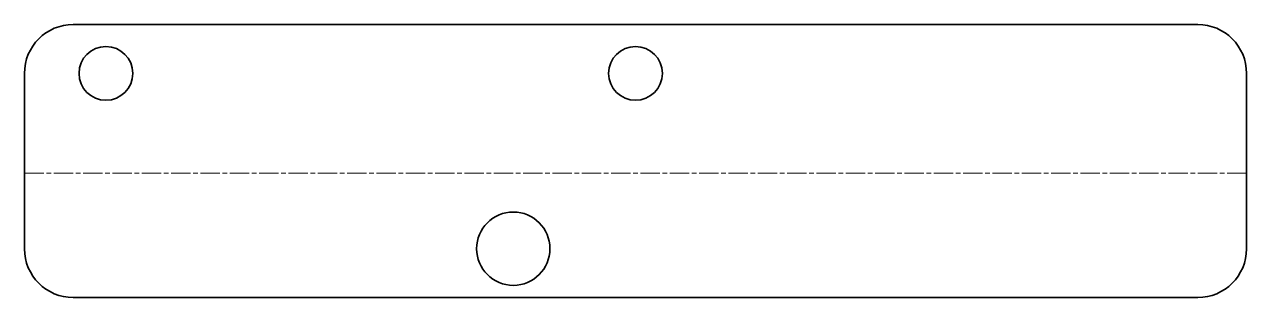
# Model space of a CAD drawing. Header units: inches. Extents: x 0 to 150, y 0 to 34.
import ezdxf

# ---------------------------------------------------------------- set-up
doc = ezdxf.new("R2010")
doc.units = ezdxf.units.IN
doc.header["$MEASUREMENT"] = 0
doc.linetypes.add('Chain', pattern=[13.68, 9.12, -1.14, 2.28, -1.14])
doc.layers.add('SIMUMAK Bend Centerline (ISO)', color=7, linetype='Chain', lineweight=9)
doc.layers.add('SIMUMAK Visible (ISO)', color=7, linetype='Continuous', lineweight=35)

# ---------------------------------------------------------------- blocks, each defined once
blk = doc.blocks.new('AMB-02-PATFIBD01_Sheet_AMB-02-PATFIBD01 (desplegada)')
at = {"layer": 'SIMUMAK Bend Centerline (ISO)', "ltscale": 0.263158}
blk.add_line((-75, -1.5), (75, -1.5), dxfattribs=at)
at = {"layer": 'SIMUMAK Visible (ISO)'}
for p, q in [((69, 16.76), (-69, 16.76)), ((-75, 10.76), (-75, -10.76)), ((75, 10.76), (75, -10.76)), ((69, -16.76), (-69, -16.76))]:
    blk.add_line(p, q, dxfattribs=at)
for centre, radius in [((-65, 10.76), 3.3), ((0, 10.76), 3.3), ((-15, -10.76), 4.5)]:
    blk.add_circle(centre, radius, dxfattribs=at)
at = {"layer": 'SIMUMAK Visible (ISO)', "extrusion": (0, 0, -1)}
for centre, start, end in [((69, 10.76), 0, 90), ((-69, 10.76), 90, 180), ((69, -10.76), 270, 360), ((-69, -10.76), 180, 270)]:
    blk.add_arc(centre, 6, start, end, dxfattribs=at)

msp = doc.modelspace()

# ---------------------------------------------------------------- block references
msp.add_blockref('AMB-02-PATFIBD01_Sheet_AMB-02-PATFIBD01 (desplegada)', (75, 16.76))

doc.saveas('drawing.dxf')
